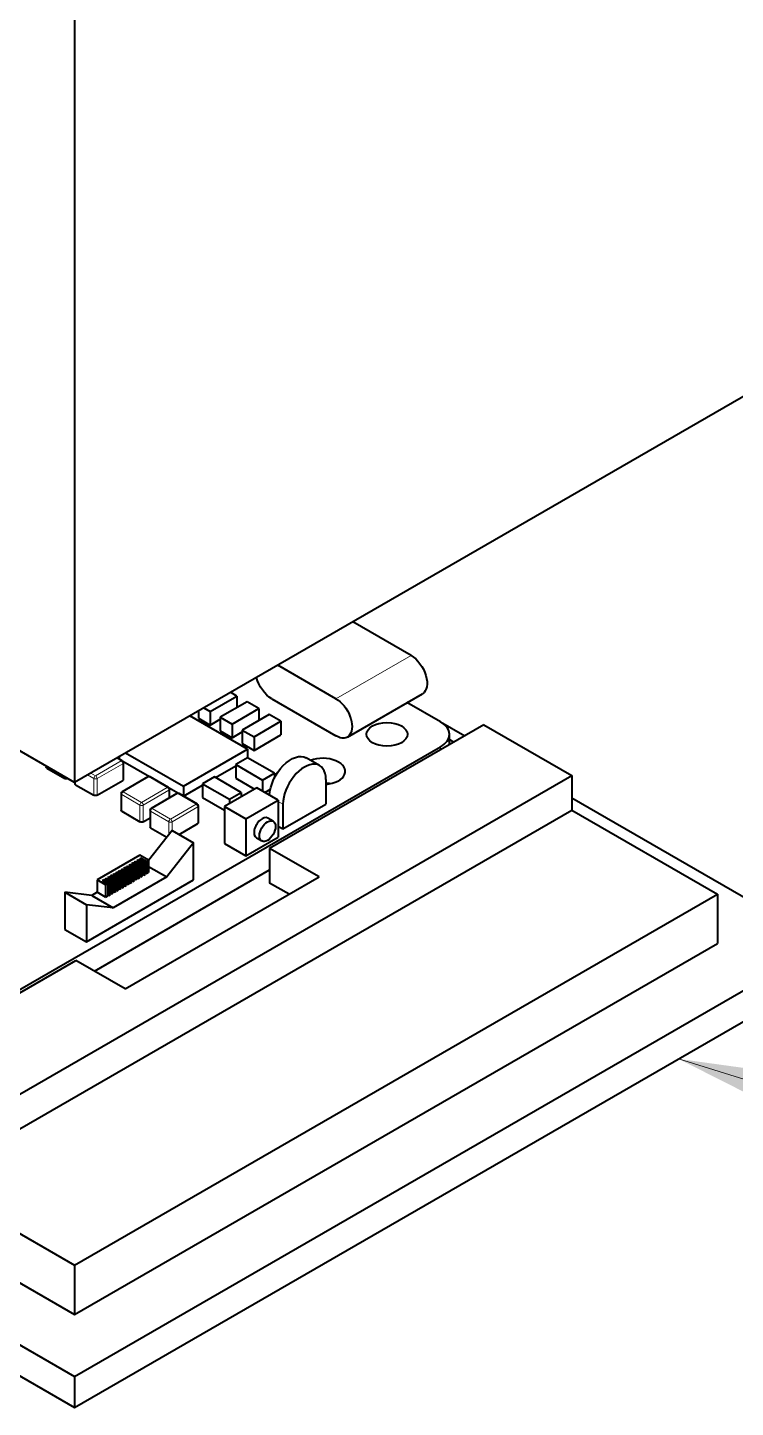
# Model space of a CAD drawing. Header units: inches. Extents: x 0 to 11, y 0 to 8.5.
# Drawn here: x 3.346 to 4.266, y 1.073 to 2.866 of the extents above; entities that cross this region are included whole.
import ezdxf

# ---------------------------------------------------------------- set-up
doc = ezdxf.new("R2010")
doc.units = ezdxf.units.IN
doc.header["$LTSCALE"] = 0.5
doc.header["$MEASUREMENT"] = 0
for name, color, linetype, lineweight in [('ANNOTATION_LINES', 7, 'Continuous', 13), ('TANGENT_LINES', 7, 'Continuous', 15), ('Visible', 7, 'Continuous', 40)]:
    doc.layers.add(name, color=color, linetype=linetype, lineweight=lineweight)

msp = doc.modelspace()

# ---------------------------------------------------------------- linework, layer by layer
at = {"layer": 'ANNOTATION_LINES', "color": 7}
msp.add_line((4.1921, 1.5259, -0.6329), (5.1042, 1.2405, 0.6329), dxfattribs=at)
msp.add_solid([(4.3549, 1.4436), (4.1921, 1.5259), (4.3729, 1.5008)], dxfattribs=at)
at = {"layer": 'TANGENT_LINES'}
for p, q in [((3.8446, 2.0502), (3.7471, 1.9939)), ((3.8829, 1.9316), (3.8829, 1.9275)), ((3.3713, 1.9061), (3.3713, 1.9039)), ((3.4347, 1.8939), (3.4681, 1.9132)), ((3.4701, 1.9095), (3.4367, 1.8903)), ((3.4681, 1.9132), (3.462, 1.9167)), ((3.4701, 1.8878), (3.4701, 1.9095)), ((3.395, 1.8903), (3.395, 1.8925)), ((3.4089, 1.886), (3.4089, 1.8822)), ((3.4326, 1.8903), (3.4244, 1.895)), ((3.4286, 1.8974), (3.4347, 1.8939)), ((3.4326, 1.8686), (3.4326, 1.8903)), ((3.4367, 1.8903), (3.4367, 1.8686)), ((3.5043, 1.8923), (3.4708, 1.873)), ((3.5279, 1.8786), (3.5043, 1.8923)), ((3.4924, 1.8557), (3.4688, 1.8694)), ((3.4688, 1.8694), (3.4688, 1.8477)), ((3.4708, 1.873), (3.4945, 1.8593)), ((3.4945, 1.8593), (3.5279, 1.8786)), ((3.53, 1.875), (3.4966, 1.8557)), ((3.5418, 1.8706), (3.5084, 1.8513)), ((3.53, 1.8647), (3.53, 1.875)), ((3.5655, 1.8569), (3.5418, 1.8706)), ((3.4924, 1.834), (3.4924, 1.8557)), ((3.4966, 1.8557), (3.4966, 1.834)), ((3.53, 1.834), (3.5063, 1.8477)), ((3.5063, 1.8477), (3.5063, 1.826)), ((3.5084, 1.8513), (3.5321, 1.8376)), ((3.5321, 1.8376), (3.5655, 1.8569)), ((3.5676, 1.8533), (3.5342, 1.834)), ((3.5676, 1.8316), (3.5676, 1.8533)), ((3.6782, 1.8569), (3.672, 1.8605)), ((3.53, 1.8174), (3.53, 1.834)), ((3.5342, 1.834), (3.5342, 1.8228))]:
    msp.add_line(p, q, dxfattribs=at)
at = {"layer": 'TANGENT_LINES', "extrusion": (0, 0, -1)}
for centre, major_axis, start_param, end_param in [((3.4681, 1.9108), (-0.00148, -0.00256), 2.356194, 3.141593), ((3.4681, 1.9108), (-0.00148, 0.00256), 0.785398, 2.356194), ((3.4347, 1.8915), (-0.00148, -0.00256), 0.785398, 2.356194), ((3.5043, 1.8899), (-0.00148, -0.00256), 2.356194, 3.141593), ((3.4708, 1.8706), (-0.00148, -0.00256), 0.785398, 2.356194), ((3.4708, 1.8706), (-0.00148, 0.00256), 0, 0.785398), ((3.5279, 1.8762), (-0.00148, -0.00256), 2.356194, 3.141593), ((3.5279, 1.8762), (-0.00148, 0.00256), 0.785398, 2.356194), ((3.5418, 1.8682), (-0.00148, -0.00256), 2.356194, 3.141593), ((3.4945, 1.8569), (-0.00148, -0.00256), 0.785398, 2.356194), ((3.5321, 1.8352), (-0.00148, -0.00256), 0.785398, 2.356194)]:
    msp.add_ellipse(centre, major_axis=major_axis, ratio=0.57735, start_param=start_param, end_param=end_param, dxfattribs=at)
at = {"layer": 'TANGENT_LINES'}
for centre, major_axis, start_param, end_param in [((3.4681, 1.9108), (-0.00295, 0), 2.356194, 3.141593), ((3.4347, 1.8915), (-0.00295, 0), 0.785398, 2.356194), ((3.4347, 1.8915), (0.00148, -0.00256), 0.785398, 2.356194), ((3.5043, 1.8899), (0.00148, -0.00256), 2.356194, 3.141593), ((3.4708, 1.8706), (-0.00295, 0), 0, 0.785398), ((3.5279, 1.8762), (-0.00295, 0), 2.356194, 3.141593), ((3.5418, 1.8682), (0.00148, -0.00256), 2.356194, 3.141593), ((3.4945, 1.8569), (-0.00295, 0), 0.785398, 2.356194), ((3.4945, 1.8569), (0.00148, -0.00256), 0.785398, 2.356194), ((3.5084, 1.8489), (-0.00295, 0), 0, 0.785398), ((3.5084, 1.8489), (0.00148, 0.00256), 0.785398, 2.356194), ((3.5084, 1.8489), (0.00148, -0.00256), 2.356194, 3.141593), ((3.5655, 1.8545), (0.00148, 0.00256), 0, 0.785398), ((3.5655, 1.8545), (0.00148, -0.00256), 0.785398, 2.356194), ((3.5655, 1.8545), (-0.00295, 0), 2.356194, 3.141593), ((3.5321, 1.8352), (-0.00295, 0), 0.785398, 2.356194), ((3.5321, 1.8352), (0.00148, -0.00256), 0.785398, 2.356194)]:
    msp.add_ellipse(centre, major_axis=major_axis, ratio=0.57735, start_param=start_param, end_param=end_param, dxfattribs=at)
at = {"layer": 'Visible'}
for p, q in [((3.4075, 3.3318), (3.4075, 1.8852)), ((3.4075, 1.8852), (1.7372, 2.8496)), ((4.3819, 2.4478), (3.4075, 1.8852)), ((3.8446, 2.0502), (3.7689, 2.0939)), ((1.7372, 2.0775), (3.4075, 1.1131)), ((1.8764, 2.0775), (3.4075, 1.1935)), ((1.7372, 2.0373), (3.4075, 1.073)), ((3.7471, 1.9939), (3.6715, 2.0376)), ((3.5836, 1.9775), (3.6184, 1.9975)), ((3.6184, 1.9975), (3.6102, 2.0023)), ((3.6184, 1.9975), (3.6184, 1.9823)), ((3.6636, 1.9939), (3.7471, 1.9457)), ((3.7619, 1.9442), (3.8593, 2.0005)), ((3.5683, 1.978), (3.5683, 1.9686)), ((3.5754, 1.9822), (3.5836, 1.9775)), ((3.5836, 1.9775), (3.5836, 1.9598)), ((3.6316, 1.9899), (3.5968, 1.9698)), ((3.6121, 1.961), (3.6469, 1.9811)), ((3.6601, 1.9734), (3.6253, 1.9533)), ((3.6469, 1.9811), (3.6316, 1.9899)), ((3.6469, 1.9811), (3.6469, 1.9658)), ((3.6755, 1.9646), (3.6601, 1.9734)), ((3.8829, 1.9638), (3.8393, 1.9889)), ((3.6323, 1.9284), (3.5573, 1.9717)), ((3.5683, 1.9686), (3.5836, 1.9598)), ((3.5836, 1.9598), (3.5968, 1.9674)), ((3.5968, 1.9698), (3.6121, 1.961)), ((3.5968, 1.9698), (3.5968, 1.9521)), ((3.6121, 1.961), (3.6121, 1.9433)), ((3.6407, 1.9445), (3.6755, 1.9646)), ((3.9393, 1.9601), (3.6609, 1.7994)), ((3.6755, 1.9646), (3.6755, 1.9469)), ((3.8829, 1.9638), (3.9143, 1.9456)), ((3.9393, 1.9601), (4.0536, 1.8942)), ((3.5968, 1.9521), (3.6121, 1.9433)), ((3.6121, 1.9433), (3.6253, 1.9509)), ((3.6253, 1.9533), (3.6253, 1.9357)), ((3.6253, 1.9533), (3.6407, 1.9445)), ((3.6407, 1.9268), (3.6755, 1.9469)), ((3.6407, 1.9445), (3.6407, 1.9268)), ((3.8944, 1.9342), (3.8944, 1.9477)), ((3.8944, 1.9411), (3.9004, 1.9376)), ((3.159, 1.5138), (3.8829, 1.9316)), ((3.4738, 1.9235), (3.5488, 1.8802)), ((3.5488, 1.8802), (3.6323, 1.9284)), ((3.6253, 1.9357), (3.6407, 1.9268)), ((3.6323, 1.9284), (3.6323, 1.9172)), ((3.3705, 1.9066), (3.3705, 1.9051)), ((3.3713, 1.9039), (3.395, 1.8903)), ((3.4695, 1.9133), (3.4629, 1.9172)), ((3.4653, 1.9186), (3.4653, 1.9158)), ((3.4703, 1.9127), (3.5048, 1.8928)), ((3.471, 1.8891), (3.471, 1.9108)), ((3.5906, 1.8915), (3.617, 1.9067)), ((3.6323, 1.9172), (3.617, 1.9083)), ((3.617, 1.9083), (3.617, 1.8907)), ((3.617, 1.9083), (3.6518, 1.8882)), ((3.6671, 1.8971), (3.6323, 1.9172)), ((3.7258, 1.9071), (3.7084, 1.9171)), ((3.2184, 1.412), (4.0536, 1.8942)), ((3.408, 1.8855), (3.408, 1.8834)), ((3.4367, 1.8686), (3.4701, 1.8878)), ((3.5028, 1.8924), (3.4694, 1.8731)), ((3.5294, 1.8788), (3.5057, 1.8924)), ((3.5892, 1.8923), (3.5738, 1.8834)), ((3.5738, 1.8834), (3.5738, 1.8657)), ((3.5738, 1.8834), (3.6086, 1.8633)), ((3.624, 1.8722), (3.5892, 1.8923)), ((3.617, 1.8907), (3.6414, 1.8766)), ((3.6518, 1.8882), (3.6671, 1.8971)), ((3.6518, 1.8882), (3.6518, 1.8738)), ((3.6671, 1.8971), (3.6671, 1.8909)), ((3.7339, 1.8891), (3.7339, 1.8569)), ((4.0536, 1.8942), (4.0536, 1.8492)), ((3.4089, 1.8822), (3.4326, 1.8686)), ((3.4679, 1.8706), (3.4679, 1.8489)), ((3.5404, 1.8707), (3.507, 1.8514)), ((3.5302, 1.8781), (3.5424, 1.8711)), ((3.5309, 1.8652), (3.5309, 1.8762)), ((3.567, 1.8571), (3.5433, 1.8707)), ((3.5488, 1.8802), (3.5488, 1.8675)), ((3.549, 1.8675), (3.5738, 1.8818)), ((3.5738, 1.8657), (3.6024, 1.8493)), ((3.6441, 1.8782), (3.6024, 1.8541)), ((3.6086, 1.8633), (3.624, 1.8722)), ((3.624, 1.8722), (3.624, 1.8666)), ((3.672, 1.8621), (3.6441, 1.8782)), ((3.6546, 1.8722), (3.6619, 1.8764)), ((4.0536, 1.8652), (4.3819, 1.6757)), ((3.2184, 1.367), (4.0536, 1.8492)), ((3.4688, 1.8477), (3.4924, 1.834)), ((3.5055, 1.8489), (3.5055, 1.8272)), ((3.5684, 1.8328), (3.5684, 1.8545)), ((3.6024, 1.8541), (3.6302, 1.838)), ((3.6024, 1.8541), (3.6024, 1.8059)), ((3.6086, 1.8633), (3.6086, 1.8577)), ((3.6302, 1.838), (3.672, 1.8621)), ((3.672, 1.8621), (3.672, 1.8139)), ((3.6782, 1.8248), (3.7339, 1.8569)), ((3.6782, 1.8569), (3.6782, 1.8248)), ((4.0536, 1.8492), (4.2427, 1.74)), ((3.4966, 1.834), (3.5055, 1.8391)), ((3.5432, 1.8175), (3.5676, 1.8316)), ((3.6302, 1.838), (3.6302, 1.7898)), ((3.6654, 1.8347), (3.6585, 1.8388)), ((3.5342, 1.8228), (3.5036, 1.7839)), ((3.5063, 1.826), (3.5272, 1.8139)), ((3.5342, 1.8228), (3.562, 1.8067)), ((3.6302, 1.7898), (3.672, 1.8139)), ((3.6437, 1.8132), (3.6507, 1.8092)), ((3.672, 1.8284), (3.6782, 1.8248)), ((3.562, 1.8067), (3.5272, 1.7625)), ((3.562, 1.7585), (3.562, 1.8067)), ((3.6024, 1.8059), (3.6302, 1.7898)), ((3.6609, 1.7994), (3.6609, 1.7544)), ((3.7252, 1.7623), (3.6609, 1.7994)), ((3.4924, 1.7906), (3.4367, 1.7585)), ((3.475, 1.7757), (3.4764, 1.7765)), ((3.482, 1.7717), (3.475, 1.7757)), ((3.4834, 1.7725), (3.4764, 1.7765)), ((3.4764, 1.7765), (3.4764, 1.7749)), ((3.4785, 1.7777), (3.4799, 1.7786)), ((3.4855, 1.7737), (3.4785, 1.7777)), ((3.4869, 1.7745), (3.4799, 1.7786)), ((3.4799, 1.7786), (3.4799, 1.7769)), ((3.482, 1.7798), (3.4834, 1.7806)), ((3.4889, 1.7757), (3.482, 1.7798)), ((3.4834, 1.7806), (3.4834, 1.779)), ((3.4903, 1.7765), (3.4834, 1.7806)), ((3.4855, 1.7818), (3.4869, 1.7826)), ((3.4924, 1.7777), (3.4855, 1.7818)), ((3.4938, 1.7786), (3.4869, 1.7826)), ((3.4869, 1.7826), (3.4869, 1.781)), ((3.4869, 1.7745), (3.4889, 1.7757)), ((3.4889, 1.7838), (3.4903, 1.7846)), ((3.4959, 1.7798), (3.4889, 1.7838)), ((3.4889, 1.7757), (3.4889, 1.7597)), ((3.4973, 1.7806), (3.4903, 1.7846)), ((3.4903, 1.7846), (3.4903, 1.783)), ((3.4903, 1.7765), (3.4924, 1.7777)), ((3.4903, 1.7765), (3.4903, 1.7605)), ((3.5036, 1.7842), (3.4924, 1.7906)), ((3.4924, 1.7858), (3.4938, 1.7866)), ((3.4994, 1.7818), (3.4924, 1.7858)), ((3.4924, 1.7777), (3.4924, 1.7617)), ((3.5008, 1.7826), (3.4938, 1.7866)), ((3.4938, 1.7866), (3.4938, 1.785)), ((3.4938, 1.7786), (3.4959, 1.7798)), ((3.4938, 1.7786), (3.4938, 1.7625)), ((3.4959, 1.7798), (3.4959, 1.7637)), ((3.4973, 1.7806), (3.4994, 1.7818)), ((3.4973, 1.7806), (3.4973, 1.7645)), ((3.4994, 1.7818), (3.4994, 1.7657)), ((3.5008, 1.7826), (3.5036, 1.7842)), ((3.5008, 1.7826), (3.5008, 1.7665)), ((3.5036, 1.7842), (3.5036, 1.7681)), ((3.5036, 1.7761), (3.5272, 1.7625)), ((3.4228, 1.6781), (3.562, 1.7585)), ((3.4332, 1.6399), (3.6609, 1.7714)), ((3.4367, 1.7585), (3.4367, 1.7424)), ((3.4479, 1.752), (3.4367, 1.7585)), ((3.4437, 1.7577), (3.4451, 1.7585)), ((3.4507, 1.7536), (3.4437, 1.7577)), ((3.4521, 1.7544), (3.4451, 1.7585)), ((3.4451, 1.7585), (3.4451, 1.7569)), ((3.4472, 1.7597), (3.4486, 1.7605)), ((3.4541, 1.7556), (3.4472, 1.7597)), ((3.4555, 1.7565), (3.4486, 1.7605)), ((3.4486, 1.7605), (3.4486, 1.7589)), ((3.4507, 1.7617), (3.4521, 1.7625)), ((3.4576, 1.7577), (3.4507, 1.7617)), ((3.459, 1.7585), (3.4521, 1.7625)), ((3.4521, 1.7625), (3.4521, 1.7609)), ((3.4541, 1.7637), (3.4555, 1.7645)), ((3.4611, 1.7597), (3.4541, 1.7637)), ((3.4625, 1.7605), (3.4555, 1.7645)), ((3.4555, 1.7645), (3.4555, 1.7629)), ((3.4555, 1.7565), (3.4576, 1.7577)), ((3.4576, 1.7657), (3.459, 1.7665)), ((3.4646, 1.7617), (3.4576, 1.7657)), ((3.5272, 1.7625), (3.4576, 1.7223)), ((3.4576, 1.7577), (3.4576, 1.7416)), ((3.459, 1.7665), (3.459, 1.7649)), ((3.466, 1.7625), (3.459, 1.7665)), ((3.459, 1.7585), (3.4611, 1.7597)), ((3.459, 1.7585), (3.459, 1.7424)), ((3.4611, 1.7677), (3.4625, 1.7685)), ((3.4681, 1.7637), (3.4611, 1.7677)), ((3.4611, 1.7597), (3.4611, 1.7436)), ((3.4625, 1.7685), (3.4625, 1.7669)), ((3.4695, 1.7645), (3.4625, 1.7685)), ((3.4625, 1.7605), (3.4646, 1.7617)), ((3.4625, 1.7605), (3.4625, 1.7444)), ((3.4646, 1.7697), (3.466, 1.7705)), ((3.4715, 1.7657), (3.4646, 1.7697)), ((3.4646, 1.7617), (3.4646, 1.7456)), ((3.4729, 1.7665), (3.466, 1.7705)), ((3.466, 1.7705), (3.466, 1.7689)), ((3.466, 1.7625), (3.4681, 1.7637)), ((3.466, 1.7625), (3.466, 1.7464)), ((3.4681, 1.7717), (3.4695, 1.7725)), ((3.475, 1.7677), (3.4681, 1.7717)), ((3.4681, 1.7637), (3.4681, 1.7476)), ((3.4695, 1.7725), (3.4695, 1.7709)), ((3.4764, 1.7685), (3.4695, 1.7725)), ((3.4695, 1.7645), (3.4715, 1.7657)), ((3.4695, 1.7645), (3.4695, 1.7484)), ((3.4715, 1.7737), (3.4729, 1.7745)), ((3.4785, 1.7697), (3.4715, 1.7737)), ((3.4715, 1.7657), (3.4715, 1.7496)), ((3.4799, 1.7705), (3.4729, 1.7745)), ((3.4729, 1.7745), (3.4729, 1.7729)), ((3.4729, 1.7665), (3.475, 1.7677)), ((3.4729, 1.7665), (3.4729, 1.7504)), ((3.4732, 1.6168), (3.7252, 1.7623)), ((3.475, 1.7677), (3.475, 1.7516)), ((3.4764, 1.7685), (3.4785, 1.7697)), ((3.4764, 1.7685), (3.4764, 1.7524)), ((3.4785, 1.7697), (3.4785, 1.7536)), ((3.4799, 1.7705), (3.482, 1.7717)), ((3.4799, 1.7705), (3.4799, 1.7544)), ((3.482, 1.7717), (3.482, 1.7556)), ((3.4834, 1.7725), (3.4855, 1.7737)), ((3.4834, 1.7725), (3.4834, 1.7565)), ((3.4834, 1.7565), (3.4855, 1.7577)), ((3.4855, 1.7737), (3.4855, 1.7577)), ((3.4869, 1.7585), (3.4855, 1.7593)), ((3.4869, 1.7745), (3.4869, 1.7585)), ((3.4869, 1.7585), (3.4889, 1.7597)), ((3.4903, 1.7605), (3.4889, 1.7613)), ((3.4903, 1.7605), (3.4924, 1.7617)), ((3.4938, 1.7625), (3.4924, 1.7633)), ((3.4938, 1.7625), (3.4959, 1.7637)), ((3.4973, 1.7645), (3.4959, 1.7653)), ((3.4973, 1.7645), (3.4994, 1.7657)), ((3.5008, 1.7665), (3.4994, 1.7673)), ((3.5008, 1.7665), (3.5036, 1.7681)), ((3.395, 1.7424), (3.4228, 1.7263)), ((3.395, 1.7424), (3.395, 1.6942)), ((3.4298, 1.7384), (3.395, 1.7424)), ((3.4075, 1.2578), (4.2427, 1.74)), ((3.4367, 1.7424), (3.4298, 1.7384)), ((3.4479, 1.736), (3.4367, 1.7424)), ((3.4479, 1.752), (3.4507, 1.7536)), ((3.4479, 1.752), (3.4479, 1.736)), ((3.4507, 1.7536), (3.4507, 1.7376)), ((3.4521, 1.7544), (3.4541, 1.7556)), ((3.4521, 1.7544), (3.4521, 1.7384)), ((3.4521, 1.7384), (3.4541, 1.7396)), ((3.4541, 1.7556), (3.4541, 1.7396)), ((3.4555, 1.7404), (3.4541, 1.7412)), ((3.4555, 1.7565), (3.4555, 1.7404)), ((3.4555, 1.7404), (3.4576, 1.7416)), ((3.459, 1.7424), (3.4576, 1.7432)), ((3.459, 1.7424), (3.4611, 1.7436)), ((3.4625, 1.7444), (3.4611, 1.7452)), ((3.4625, 1.7444), (3.4646, 1.7456)), ((3.466, 1.7464), (3.4646, 1.7472)), ((3.466, 1.7464), (3.4681, 1.7476)), ((3.4695, 1.7484), (3.4681, 1.7492)), ((3.4695, 1.7484), (3.4715, 1.7496)), ((3.4729, 1.7504), (3.4715, 1.7512)), ((3.4729, 1.7504), (3.475, 1.7516)), ((3.4764, 1.7524), (3.475, 1.7532)), ((3.4764, 1.7524), (3.4785, 1.7536)), ((3.4799, 1.7544), (3.4785, 1.7552)), ((3.4799, 1.7544), (3.482, 1.7556)), ((3.4834, 1.7565), (3.482, 1.7573)), ((3.6862, 1.7398), (3.6609, 1.7544)), ((4.2427, 1.74), (4.2427, 1.6757)), ((3.4228, 1.7263), (3.4228, 1.6781)), ((3.4576, 1.7223), (3.4228, 1.7263)), ((3.4298, 1.7384), (3.4576, 1.7223)), ((3.4479, 1.736), (3.4507, 1.7376)), ((3.4521, 1.7384), (3.4507, 1.7392)), ((3.395, 1.6942), (3.4228, 1.6781)), ((3.4075, 1.1131), (4.3819, 1.6757)), ((3.4075, 1.1935), (4.2427, 1.6757)), ((3.1306, 1.4932), (3.409, 1.6539)), ((3.4732, 1.6168), (3.409, 1.6539)), ((3.4075, 1.073), (4.3819, 1.6355)), ((3.2184, 1.367), (3.4075, 1.2578)), ((3.4075, 1.2578), (3.4075, 1.1935)), ((3.4075, 1.1131), (3.4075, 1.073))]:
    msp.add_line(p, q, dxfattribs=at)
for centre, start, end in [((3.4681, 1.9108), 360, 60), ((3.5043, 1.8899), 60, 120), ((3.4708, 1.8706), 120, 180), ((3.5279, 1.8762), 360, 60), ((3.5418, 1.8682), 60, 120), ((3.5084, 1.8489), 120, 180), ((3.5655, 1.8545), 360, 60)]:
    msp.add_arc(centre, 0.00295, start, end, dxfattribs=at)
at = {"layer": 'Visible', "extrusion": (0, 0, -1)}
for centre, major_axis, start_param, end_param in [((3.8446, 2.0261), (-0.0148, 0.0256), 0.785398, 3.141593), ((3.6636, 2.018), (-0.0148, 0.0256), 3.926991, 5.169582), ((3.7471, 1.9698), (-0.0148, 0.0256), 0.785398, 3.926991), ((3.6887, 1.883), (-0.0197, -0.0341), 0.834226, 3.141593), ((3.3734, 1.9051), (0.00295, 0), 2.356194, 3.141593), ((3.3971, 1.8915), (0.00295, 0), 0.876077, 2.356194), ((3.411, 1.8834), (0.00295, 0), 2.356194, 3.141593), ((3.4681, 1.8891), (0.00295, 0), 0, 0.785398), ((3.4347, 1.8698), (0.00295, 0), 0.785398, 2.356194), ((3.4708, 1.8489), (0.00295, 0), 2.356194, 3.141593), ((3.4945, 1.8352), (0.00295, 0), 0.785398, 2.356194), ((3.5655, 1.8328), (0.00295, 0), 0, 0.785398), ((3.5084, 1.8272), (0.00295, 0), 2.356194, 3.141593)]:
    msp.add_ellipse(centre, major_axis=major_axis, ratio=0.57735, start_param=start_param, end_param=end_param, dxfattribs=at)
at = {"layer": 'Visible'}
for centre, major_axis in [((3.8133, 1.9477), (-0.0266, 0)), ((3.6581, 1.8219), (0.0074, 0.0128))]:
    msp.add_ellipse(centre, major_axis=major_axis, ratio=0.57735, dxfattribs=at)
for centre, major_axis, start_param, end_param in [((3.855, 1.9477), (-0.0394, 0), 2.356194, 3.926991), ((3.7061, 1.873), (0.0197, 0.0341), 5.497787, 8.63938), ((3.7297, 1.8995), (-0.0295, 0), 1.712693, 5.277047), ((3.7297, 1.8674), (-0.0295, 0), 4.372552, 4.570492), ((3.6511, 1.826), (0.0074, 0.0128), 0, 3.141593)]:
    msp.add_ellipse(centre, major_axis=major_axis, ratio=0.57735, start_param=start_param, end_param=end_param, dxfattribs=at)

doc.saveas('drawing.dxf')
